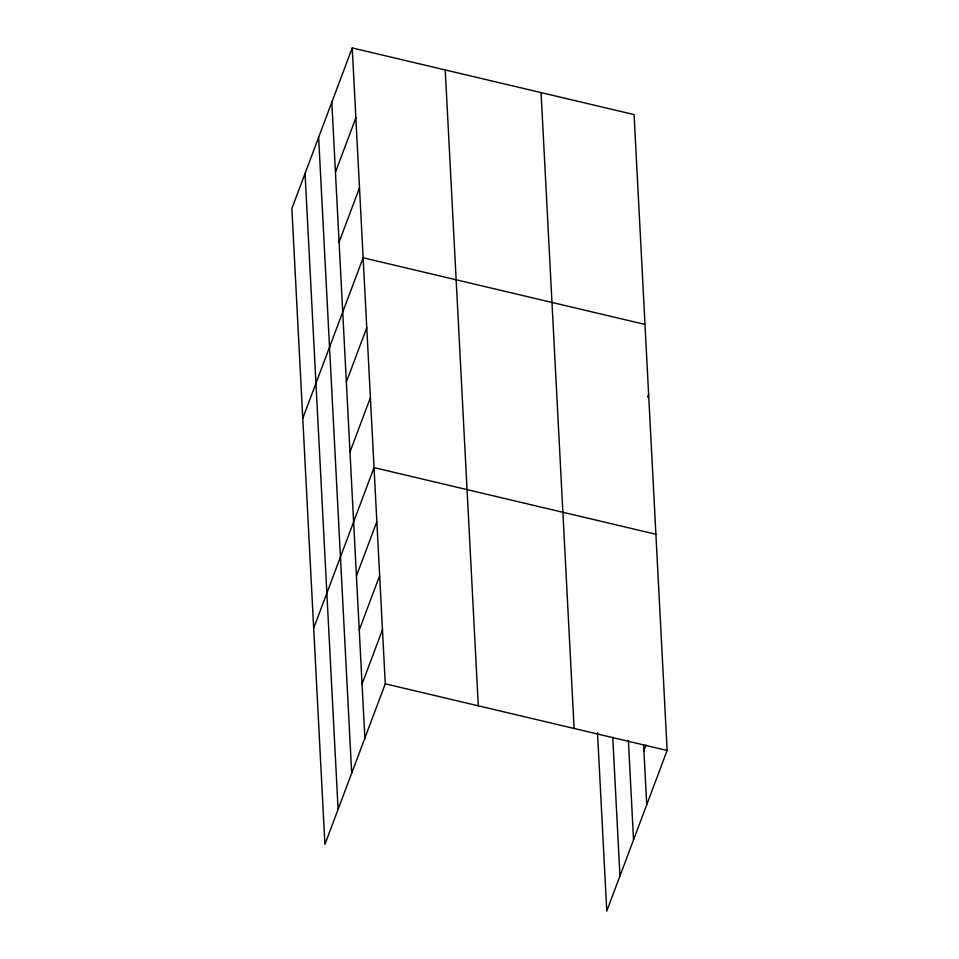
<?xml version="1.0" encoding="UTF-8"?>
<svg xmlns="http://www.w3.org/2000/svg" width="959" height="959" viewBox="0 0 959 959"><rect width="100%" height="100%" fill="white"/><g stroke="black" fill="none" stroke-linecap="round" stroke-linejoin="round"><path stroke-width="1.44" d="M352.229 47.95L291.86 208.535L324.921 844.411L385.278 683.827L352.229 47.95L634.079 114.589L667.14 750.465L606.771 911.05L597.517 732.832M335.446 172.188L355.861 117.897M339.09 242.136L359.493 187.844M302.768 418.376L363.137 257.791L644.987 324.43M346.355 382.03L366.77 327.738M349.999 451.977L370.402 397.685M313.677 628.205L374.034 467.62L655.896 534.271M356.436 575.975L376.851 521.672M359.253 630.015L379.656 575.724M362.058 684.067L382.461 629.775M647.577 397.158L648.632 394.377M643.921 750.717L646.006 745.143M385.278 683.827L667.14 750.465M643.609 744.867L646.726 804.757M628.385 740.504L633.539 839.832M612.741 737.195L619.958 875.975M541.068 92.603L574.117 728.468M445.24 69.947L478.289 705.812M331.814 102.241L364.864 738.118M318.628 137.317L351.689 773.194M305.046 173.459L338.095 809.336"/></g></svg>
